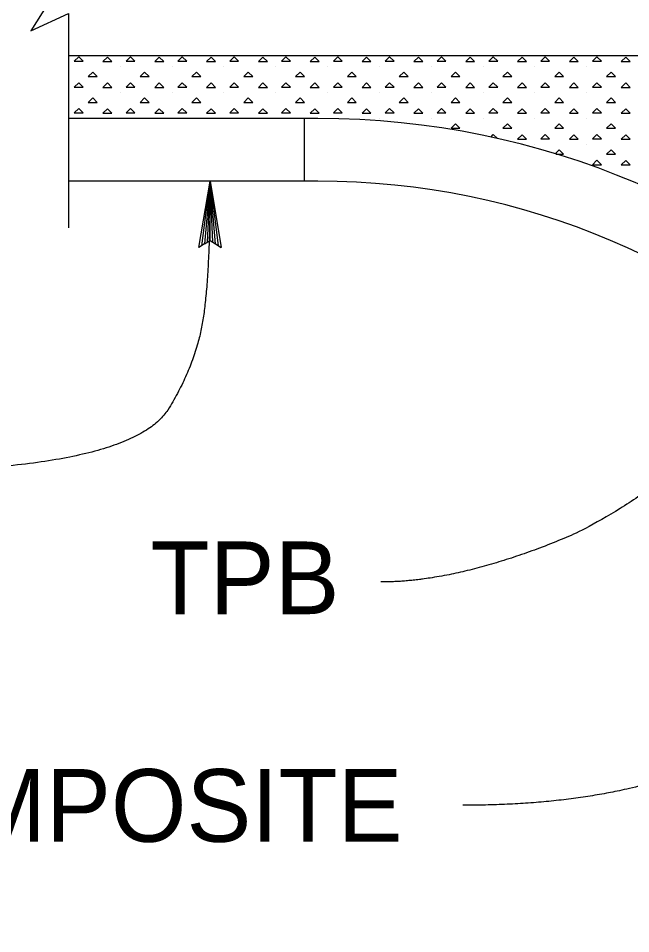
# Model space of a CAD drawing. Extents: x -893 to 867, y -474 to 712.
# Drawn here: x -645.6 to -584.5, y 1 to 92.2 of the extents above; entities that cross this region are included whole.
import ezdxf

# ---------------------------------------------------------------- set-up
doc = ezdxf.new("R2010")
doc.units = 0
for name, color, linetype in [('12 Coord Grid', 7, 'Continuous'), ('14 Ramp Anno', 7, 'Continuous'), ('212 Leaders and Dim Lines', 7, 'Continuous'), ('214 Text and Titles', 7, 'Continuous'), ('240 Concrete', 7, 'Continuous')]:
    doc.layers.add(name, color=color, linetype=linetype)

msp = doc.modelspace()

# ---------------------------------------------------------------- linework, layer by layer
at = {"layer": '12 Coord Grid'}
for points in [[(-555.468, 83.373), (-558.738, 69.642), (-581.627, 44.226), (-601.948, 36.046), (-609.422, 36.046)], [(-626.467, 76.006), (-626.467, 66.865), (-627.831, 57.844), (-633.347, 48.829), (-647.334, 47.543)], [(-534.453, 61.93), (-548.344, 61.638), (-564.81, 24.536), (-584.43, 13.786), (-601.247, 13.786)]]:
    msp.add_open_spline(points, degree=2, dxfattribs=at)
at = {"layer": '14 Ramp Anno'}
for p, q in [((-640.006, 87.964), (-639.563, 88.406)), ((-640.006, 87.964), (-639.12, 87.964)), ((-639.563, 88.406), (-639.12, 87.964)), ((-637.141, 87.937), (-636.699, 88.38)), ((-637.141, 87.937), (-636.255, 87.937)), ((-636.699, 88.38), (-636.255, 87.937)), ((-634.839, 87.964), (-634.396, 88.406)), ((-634.839, 87.964), (-633.953, 87.964)), ((-634.396, 88.406), (-633.953, 87.964)), ((-631.974, 87.937), (-631.531, 88.38)), ((-631.974, 87.937), (-631.088, 87.937)), ((-631.531, 88.38), (-631.088, 87.937)), ((-629.672, 87.964), (-629.229, 88.406)), ((-629.672, 87.964), (-628.786, 87.964)), ((-629.229, 88.406), (-628.786, 87.964)), ((-626.807, 87.937), (-626.364, 88.38)), ((-626.807, 87.937), (-625.921, 87.937)), ((-626.364, 88.38), (-625.921, 87.937)), ((-624.504, 87.964), (-624.062, 88.406)), ((-624.504, 87.964), (-623.619, 87.964)), ((-624.062, 88.406), (-623.619, 87.964)), ((-621.64, 87.937), (-621.197, 88.38)), ((-621.64, 87.937), (-620.754, 87.937)), ((-621.197, 88.38), (-620.754, 87.937)), ((-619.337, 87.964), (-618.894, 88.406)), ((-619.337, 87.964), (-618.451, 87.964)), ((-618.894, 88.406), (-618.451, 87.964)), ((-616.472, 87.937), (-616.03, 88.38)), ((-616.472, 87.937), (-615.587, 87.937)), ((-616.03, 88.38), (-615.587, 87.937)), ((-614.17, 87.964), (-613.727, 88.406)), ((-614.17, 87.964), (-613.284, 87.964)), ((-613.727, 88.406), (-613.284, 87.964)), ((-611.305, 87.937), (-610.863, 88.38)), ((-611.305, 87.937), (-610.419, 87.937)), ((-610.863, 88.38), (-610.419, 87.937)), ((-609.003, 87.964), (-608.56, 88.406)), ((-609.003, 87.964), (-608.117, 87.964)), ((-608.56, 88.406), (-608.117, 87.964)), ((-606.138, 87.937), (-605.695, 88.38)), ((-606.138, 87.937), (-605.252, 87.937)), ((-605.695, 88.38), (-605.252, 87.937)), ((-603.836, 87.964), (-603.393, 88.406)), ((-603.836, 87.964), (-602.95, 87.964)), ((-603.393, 88.406), (-602.95, 87.964)), ((-600.971, 87.937), (-600.528, 88.38)), ((-600.971, 87.937), (-600.085, 87.937)), ((-600.528, 88.38), (-600.085, 87.937)), ((-598.668, 87.964), (-598.226, 88.406)), ((-598.668, 87.964), (-597.783, 87.964)), ((-598.226, 88.406), (-597.783, 87.964)), ((-595.804, 87.937), (-595.361, 88.38)), ((-595.804, 87.937), (-594.918, 87.937)), ((-595.361, 88.38), (-594.918, 87.937)), ((-593.501, 87.964), (-593.058, 88.406)), ((-593.501, 87.964), (-592.615, 87.964)), ((-593.058, 88.406), (-592.615, 87.964)), ((-590.636, 87.937), (-590.194, 88.38)), ((-590.636, 87.937), (-589.751, 87.937)), ((-590.194, 88.38), (-589.751, 87.937)), ((-588.334, 87.964), (-587.891, 88.406)), ((-588.334, 87.964), (-587.448, 87.964)), ((-587.891, 88.406), (-587.448, 87.964)), ((-585.469, 87.937), (-585.027, 88.38)), ((-585.469, 87.937), (-584.583, 87.937)), ((-585.027, 88.38), (-584.583, 87.937)), ((-640.583, 87.416), (-640.583, 87.416)), ((-640.583, 87.415), (-640.583, 87.416)), ((-638.603, 86.439), (-638.161, 86.882)), ((-638.161, 86.882), (-637.718, 86.439)), ((-635.416, 87.416), (-635.416, 87.416)), ((-635.416, 87.416), (-635.416, 87.416)), ((-635.416, 87.416), (-635.415, 87.416)), ((-635.416, 87.415), (-635.416, 87.416)), ((-633.436, 86.439), (-632.994, 86.882)), ((-632.994, 86.882), (-632.55, 86.439)), ((-630.249, 87.416), (-630.249, 87.416)), ((-630.249, 87.416), (-630.249, 87.416)), ((-630.249, 87.416), (-630.248, 87.416)), ((-630.249, 87.415), (-630.249, 87.416)), ((-628.269, 86.439), (-627.826, 86.882)), ((-627.826, 86.882), (-627.383, 86.439)), ((-625.082, 87.416), (-625.081, 87.416)), ((-625.081, 87.416), (-625.081, 87.416)), ((-625.081, 87.416), (-625.081, 87.416)), ((-625.081, 87.415), (-625.081, 87.416)), ((-623.102, 86.439), (-622.659, 86.882)), ((-622.659, 86.882), (-622.216, 86.439)), ((-619.915, 87.416), (-619.914, 87.416)), ((-619.914, 87.416), (-619.914, 87.416)), ((-619.914, 87.416), (-619.914, 87.416)), ((-619.914, 87.415), (-619.914, 87.416)), ((-617.935, 86.439), (-617.492, 86.882)), ((-617.492, 86.882), (-617.049, 86.439)), ((-614.747, 87.416), (-614.747, 87.416)), ((-614.747, 87.416), (-614.747, 87.416)), ((-614.747, 87.416), (-614.747, 87.416)), ((-614.747, 87.415), (-614.747, 87.416)), ((-612.767, 86.439), (-612.325, 86.882)), ((-612.325, 86.882), (-611.882, 86.439)), ((-609.58, 87.416), (-609.58, 87.416)), ((-609.58, 87.416), (-609.58, 87.416)), ((-609.58, 87.416), (-609.579, 87.416)), ((-609.58, 87.415), (-609.58, 87.416)), ((-607.6, 86.439), (-607.158, 86.882)), ((-607.158, 86.882), (-606.714, 86.439)), ((-604.413, 87.416), (-604.413, 87.416)), ((-604.413, 87.416), (-604.413, 87.416)), ((-604.413, 87.416), (-604.412, 87.416)), ((-604.413, 87.415), (-604.413, 87.416)), ((-602.433, 86.439), (-601.99, 86.882)), ((-601.99, 86.882), (-601.547, 86.439)), ((-599.246, 87.416), (-599.245, 87.416)), ((-599.245, 87.416), (-599.245, 87.416)), ((-599.245, 87.416), (-599.245, 87.416)), ((-599.245, 87.415), (-599.245, 87.416)), ((-597.266, 86.439), (-596.823, 86.882)), ((-596.823, 86.882), (-596.38, 86.439)), ((-594.079, 87.416), (-594.078, 87.416)), ((-594.078, 87.416), (-594.078, 87.416)), ((-594.078, 87.416), (-594.078, 87.416)), ((-594.078, 87.415), (-594.078, 87.416)), ((-592.099, 86.439), (-591.656, 86.882)), ((-591.656, 86.882), (-591.213, 86.439)), ((-588.911, 87.416), (-588.911, 87.416)), ((-588.911, 87.416), (-588.911, 87.416)), ((-588.911, 87.416), (-588.911, 87.416)), ((-588.911, 87.415), (-588.911, 87.416)), ((-586.931, 86.439), (-586.489, 86.882)), ((-586.489, 86.882), (-586.046, 86.439)), ((-640.006, 85.385), (-639.563, 85.827)), ((-639.563, 85.827), (-639.12, 85.385)), ((-638.603, 86.439), (-637.718, 86.439)), ((-637.141, 85.358), (-636.699, 85.801)), ((-636.699, 85.801), (-636.255, 85.358)), ((-634.839, 85.385), (-634.396, 85.827)), ((-634.396, 85.827), (-633.953, 85.385)), ((-633.436, 86.439), (-632.55, 86.439)), ((-631.974, 85.358), (-631.531, 85.801)), ((-631.531, 85.801), (-631.088, 85.358)), ((-629.672, 85.385), (-629.229, 85.827)), ((-629.229, 85.827), (-628.786, 85.385)), ((-628.269, 86.439), (-627.383, 86.439)), ((-626.807, 85.358), (-626.364, 85.801)), ((-626.364, 85.801), (-625.921, 85.358)), ((-624.504, 85.385), (-624.062, 85.827)), ((-624.062, 85.827), (-623.619, 85.385)), ((-623.102, 86.439), (-622.216, 86.439)), ((-621.64, 85.358), (-621.197, 85.801)), ((-621.197, 85.801), (-620.754, 85.358)), ((-619.337, 85.385), (-618.894, 85.827)), ((-618.894, 85.827), (-618.451, 85.385)), ((-617.935, 86.439), (-617.049, 86.439)), ((-616.472, 85.358), (-616.03, 85.801)), ((-616.03, 85.801), (-615.587, 85.358)), ((-614.17, 85.385), (-613.727, 85.827)), ((-613.727, 85.827), (-613.284, 85.385)), ((-612.767, 86.439), (-611.882, 86.439)), ((-611.305, 85.358), (-610.863, 85.801)), ((-610.863, 85.801), (-610.419, 85.358)), ((-609.003, 85.385), (-608.56, 85.827)), ((-608.56, 85.827), (-608.117, 85.385)), ((-607.6, 86.439), (-606.714, 86.439)), ((-606.138, 85.358), (-605.695, 85.801)), ((-605.695, 85.801), (-605.252, 85.358)), ((-603.836, 85.385), (-603.393, 85.827)), ((-603.393, 85.827), (-602.95, 85.385)), ((-602.433, 86.439), (-601.547, 86.439)), ((-600.971, 85.358), (-600.528, 85.801)), ((-600.528, 85.801), (-600.085, 85.358)), ((-598.668, 85.385), (-598.226, 85.827)), ((-598.226, 85.827), (-597.783, 85.385)), ((-597.266, 86.439), (-596.38, 86.439)), ((-595.804, 85.358), (-595.361, 85.801)), ((-595.361, 85.801), (-594.918, 85.358)), ((-593.501, 85.385), (-593.058, 85.827)), ((-593.058, 85.827), (-592.615, 85.385)), ((-592.099, 86.439), (-591.213, 86.439)), ((-590.636, 85.358), (-590.194, 85.801)), ((-590.194, 85.801), (-589.751, 85.358)), ((-588.334, 85.385), (-587.891, 85.827)), ((-587.891, 85.827), (-587.448, 85.385)), ((-586.931, 86.439), (-586.046, 86.439)), ((-585.469, 85.358), (-585.027, 85.801)), ((-585.027, 85.801), (-584.583, 85.358)), ((-640.006, 85.385), (-639.12, 85.385)), ((-637.141, 85.358), (-636.255, 85.358)), ((-634.839, 85.385), (-633.953, 85.385)), ((-631.974, 85.358), (-631.088, 85.358)), ((-629.672, 85.385), (-628.786, 85.385)), ((-626.807, 85.358), (-625.921, 85.358)), ((-624.504, 85.385), (-623.619, 85.385)), ((-621.64, 85.358), (-620.754, 85.358)), ((-619.337, 85.385), (-618.451, 85.385)), ((-616.472, 85.358), (-615.587, 85.358)), ((-614.17, 85.385), (-613.284, 85.385)), ((-611.305, 85.358), (-610.419, 85.358)), ((-609.003, 85.385), (-608.117, 85.385)), ((-606.138, 85.358), (-605.252, 85.358)), ((-603.836, 85.385), (-602.95, 85.385)), ((-600.971, 85.358), (-600.085, 85.358)), ((-598.668, 85.385), (-597.783, 85.385)), ((-595.804, 85.358), (-594.918, 85.358)), ((-593.501, 85.385), (-592.615, 85.385)), ((-590.636, 85.358), (-589.751, 85.358)), ((-588.334, 85.385), (-587.448, 85.385)), ((-585.469, 85.358), (-584.583, 85.358)), ((-640.583, 84.837), (-640.583, 84.837)), ((-640.583, 84.836), (-640.583, 84.837)), ((-638.603, 83.86), (-638.161, 84.303)), ((-638.161, 84.303), (-637.718, 83.86)), ((-635.416, 84.837), (-635.416, 84.837)), ((-635.416, 84.837), (-635.416, 84.837)), ((-635.416, 84.837), (-635.415, 84.837)), ((-635.416, 84.836), (-635.416, 84.837)), ((-633.436, 83.86), (-632.994, 84.303)), ((-632.994, 84.303), (-632.55, 83.86)), ((-630.249, 84.837), (-630.249, 84.837)), ((-630.249, 84.837), (-630.249, 84.837)), ((-630.249, 84.837), (-630.248, 84.837)), ((-630.249, 84.836), (-630.249, 84.837)), ((-628.269, 83.86), (-627.826, 84.303)), ((-627.826, 84.303), (-627.383, 83.86)), ((-625.082, 84.837), (-625.081, 84.837)), ((-625.081, 84.837), (-625.081, 84.837)), ((-625.081, 84.837), (-625.081, 84.837)), ((-625.081, 84.836), (-625.081, 84.837)), ((-623.102, 83.86), (-622.659, 84.303)), ((-622.659, 84.303), (-622.216, 83.86)), ((-619.915, 84.837), (-619.914, 84.837)), ((-619.914, 84.837), (-619.914, 84.837)), ((-619.914, 84.837), (-619.914, 84.837)), ((-619.914, 84.836), (-619.914, 84.837)), ((-617.935, 83.86), (-617.492, 84.303)), ((-617.492, 84.303), (-617.049, 83.86)), ((-614.747, 84.837), (-614.747, 84.837)), ((-614.747, 84.837), (-614.747, 84.837)), ((-614.747, 84.837), (-614.747, 84.837)), ((-614.747, 84.836), (-614.747, 84.837)), ((-612.767, 83.86), (-612.325, 84.303)), ((-612.325, 84.303), (-611.882, 83.86)), ((-609.58, 84.837), (-609.58, 84.837)), ((-609.58, 84.837), (-609.58, 84.837)), ((-609.58, 84.837), (-609.579, 84.837)), ((-609.58, 84.836), (-609.58, 84.837)), ((-607.6, 83.86), (-607.158, 84.303)), ((-607.158, 84.303), (-606.714, 83.86)), ((-604.413, 84.837), (-604.413, 84.837)), ((-604.413, 84.837), (-604.413, 84.837)), ((-604.413, 84.837), (-604.412, 84.837)), ((-604.413, 84.836), (-604.413, 84.837)), ((-602.433, 83.86), (-601.99, 84.303)), ((-601.99, 84.303), (-601.547, 83.86)), ((-599.246, 84.837), (-599.245, 84.837)), ((-599.245, 84.837), (-599.245, 84.837)), ((-599.245, 84.837), (-599.245, 84.837)), ((-599.245, 84.836), (-599.245, 84.837)), ((-597.266, 83.86), (-596.823, 84.303)), ((-596.823, 84.303), (-596.38, 83.86)), ((-594.079, 84.837), (-594.078, 84.837)), ((-594.078, 84.837), (-594.078, 84.837)), ((-594.078, 84.837), (-594.078, 84.837)), ((-594.078, 84.836), (-594.078, 84.837)), ((-592.099, 83.86), (-591.656, 84.303)), ((-591.656, 84.303), (-591.213, 83.86)), ((-588.911, 84.837), (-588.911, 84.837)), ((-588.911, 84.837), (-588.911, 84.837)), ((-588.911, 84.837), (-588.911, 84.837)), ((-588.911, 84.836), (-588.911, 84.837)), ((-586.931, 83.86), (-586.489, 84.303)), ((-586.489, 84.303), (-586.046, 83.86)), ((-640.006, 82.806), (-639.563, 83.248)), ((-639.563, 83.248), (-639.12, 82.806)), ((-638.603, 83.86), (-637.718, 83.86)), ((-637.141, 82.779), (-636.699, 83.222)), ((-636.699, 83.222), (-636.255, 82.779)), ((-634.839, 82.806), (-634.396, 83.248)), ((-634.396, 83.248), (-633.953, 82.806)), ((-633.436, 83.86), (-632.55, 83.86)), ((-631.974, 82.779), (-631.531, 83.222)), ((-631.531, 83.222), (-631.088, 82.779)), ((-629.672, 82.806), (-629.229, 83.248)), ((-629.229, 83.248), (-628.786, 82.806)), ((-628.269, 83.86), (-627.383, 83.86)), ((-626.807, 82.779), (-626.364, 83.222)), ((-626.364, 83.222), (-625.921, 82.779)), ((-624.504, 82.806), (-624.062, 83.248)), ((-624.062, 83.248), (-623.619, 82.806)), ((-623.102, 83.86), (-622.216, 83.86)), ((-621.64, 82.779), (-621.197, 83.222)), ((-621.197, 83.222), (-620.754, 82.779)), ((-619.337, 82.806), (-618.894, 83.248)), ((-618.894, 83.248), (-618.451, 82.806)), ((-617.935, 83.86), (-617.049, 83.86)), ((-616.472, 82.779), (-616.03, 83.222)), ((-616.03, 83.222), (-615.587, 82.779)), ((-614.17, 82.806), (-613.727, 83.248)), ((-613.727, 83.248), (-613.284, 82.806)), ((-612.767, 83.86), (-611.882, 83.86)), ((-611.305, 82.779), (-610.863, 83.222)), ((-610.863, 83.222), (-610.419, 82.779)), ((-609.003, 82.806), (-608.56, 83.248)), ((-608.56, 83.248), (-608.117, 82.806)), ((-607.6, 83.86), (-606.714, 83.86)), ((-606.138, 82.779), (-605.695, 83.222)), ((-605.695, 83.222), (-605.252, 82.779)), ((-603.836, 82.806), (-603.393, 83.248)), ((-603.393, 83.248), (-602.95, 82.806)), ((-602.433, 83.86), (-601.547, 83.86)), ((-600.971, 82.779), (-600.528, 83.222)), ((-600.528, 83.222), (-600.085, 82.779)), ((-598.668, 82.806), (-598.226, 83.248)), ((-598.226, 83.248), (-597.783, 82.806)), ((-597.266, 83.86), (-596.38, 83.86)), ((-595.804, 82.779), (-595.361, 83.222)), ((-595.361, 83.222), (-594.918, 82.779)), ((-593.501, 82.806), (-593.058, 83.248)), ((-593.058, 83.248), (-592.615, 82.806)), ((-592.099, 83.86), (-591.213, 83.86)), ((-590.636, 82.779), (-590.194, 83.222)), ((-590.194, 83.222), (-589.751, 82.779)), ((-588.334, 82.806), (-587.891, 83.248)), ((-587.891, 83.248), (-587.448, 82.806)), ((-586.931, 83.86), (-586.046, 83.86)), ((-585.469, 82.779), (-585.027, 83.222)), ((-585.027, 83.222), (-584.583, 82.779)), ((-640.583, 82.258), (-640.583, 82.258)), ((-640.006, 82.806), (-639.12, 82.806)), ((-637.141, 82.779), (-636.255, 82.779)), ((-635.416, 82.258), (-635.416, 82.258)), ((-635.416, 82.258), (-635.416, 82.258)), ((-635.416, 82.258), (-635.415, 82.258)), ((-634.839, 82.806), (-633.953, 82.806)), ((-631.974, 82.779), (-631.088, 82.779)), ((-630.249, 82.258), (-630.249, 82.258)), ((-630.249, 82.258), (-630.249, 82.258)), ((-630.249, 82.258), (-630.248, 82.258)), ((-629.672, 82.806), (-628.786, 82.806)), ((-626.807, 82.779), (-625.921, 82.779)), ((-625.082, 82.258), (-625.081, 82.258)), ((-625.081, 82.258), (-625.081, 82.258)), ((-625.081, 82.258), (-625.081, 82.258)), ((-624.504, 82.806), (-623.619, 82.806)), ((-621.64, 82.779), (-620.754, 82.779)), ((-619.915, 82.258), (-619.914, 82.258)), ((-619.914, 82.258), (-619.914, 82.258)), ((-619.914, 82.258), (-619.914, 82.258)), ((-619.337, 82.806), (-618.451, 82.806)), ((-616.472, 82.779), (-615.587, 82.779)), ((-614.747, 82.258), (-614.747, 82.258)), ((-614.747, 82.258), (-614.747, 82.258)), ((-614.747, 82.258), (-614.747, 82.258)), ((-614.747, 82.257), (-614.747, 82.258)), ((-614.17, 82.806), (-613.284, 82.806)), ((-611.305, 82.779), (-610.419, 82.779)), ((-609.58, 82.258), (-609.58, 82.258)), ((-609.58, 82.258), (-609.58, 82.258)), ((-609.58, 82.258), (-609.579, 82.258)), ((-609.58, 82.257), (-609.58, 82.258)), ((-609.003, 82.806), (-608.117, 82.806)), ((-606.138, 82.779), (-605.252, 82.779)), ((-604.413, 82.258), (-604.413, 82.258)), ((-604.413, 82.258), (-604.413, 82.258)), ((-604.413, 82.258), (-604.412, 82.258)), ((-604.413, 82.257), (-604.413, 82.258)), ((-603.836, 82.806), (-602.95, 82.806)), ((-600.971, 82.779), (-600.085, 82.779)), ((-599.246, 82.258), (-599.245, 82.258)), ((-599.245, 82.258), (-599.245, 82.258)), ((-599.245, 82.258), (-599.245, 82.258)), ((-599.245, 82.257), (-599.245, 82.258)), ((-598.668, 82.806), (-597.783, 82.806)), ((-595.804, 82.779), (-594.918, 82.779)), ((-594.079, 82.258), (-594.078, 82.258)), ((-594.078, 82.258), (-594.078, 82.258)), ((-594.078, 82.258), (-594.078, 82.258)), ((-594.078, 82.257), (-594.078, 82.258)), ((-593.501, 82.806), (-592.615, 82.806)), ((-590.636, 82.779), (-589.751, 82.779)), ((-588.911, 82.258), (-588.911, 82.258)), ((-588.911, 82.258), (-588.911, 82.258)), ((-588.911, 82.258), (-588.911, 82.258)), ((-588.911, 82.257), (-588.911, 82.258)), ((-588.334, 82.806), (-587.448, 82.806)), ((-585.469, 82.779), (-584.583, 82.779)), ((-602.433, 81.281), (-601.99, 81.724)), ((-602.433, 81.281), (-601.547, 81.281)), ((-601.99, 81.724), (-601.547, 81.281)), ((-597.266, 81.281), (-596.823, 81.724)), ((-597.266, 81.281), (-596.38, 81.281)), ((-596.823, 81.724), (-596.38, 81.281)), ((-592.099, 81.281), (-591.656, 81.724)), ((-592.099, 81.281), (-591.213, 81.281)), ((-591.656, 81.724), (-591.213, 81.281)), ((-586.931, 81.281), (-586.489, 81.724)), ((-586.931, 81.281), (-586.046, 81.281)), ((-586.489, 81.724), (-586.046, 81.281)), ((-598.487, 80.408), (-598.226, 80.669)), ((-598.226, 80.669), (-597.815, 80.259)), ((-595.804, 80.2), (-595.361, 80.643)), ((-595.361, 80.643), (-594.918, 80.2)), ((-593.501, 80.226), (-593.058, 80.669)), ((-593.058, 80.669), (-592.615, 80.226)), ((-590.636, 80.2), (-590.194, 80.643)), ((-590.194, 80.643), (-589.751, 80.2)), ((-588.334, 80.226), (-587.891, 80.669)), ((-587.891, 80.669), (-587.448, 80.226)), ((-585.469, 80.2), (-585.027, 80.643)), ((-585.027, 80.643), (-584.583, 80.2)), ((-595.804, 80.2), (-594.918, 80.2)), ((-594.079, 79.678), (-594.078, 79.678)), ((-594.078, 79.678), (-594.078, 79.679)), ((-594.078, 79.678), (-594.078, 79.678)), ((-594.078, 79.678), (-594.078, 79.678)), ((-593.501, 80.226), (-592.615, 80.226)), ((-590.636, 80.2), (-589.751, 80.2)), ((-588.911, 79.678), (-588.911, 79.679)), ((-588.911, 79.678), (-588.911, 79.678)), ((-588.911, 79.678), (-588.911, 79.678)), ((-588.911, 79.678), (-588.911, 79.678)), ((-588.334, 80.226), (-587.448, 80.226)), ((-585.469, 80.2), (-584.583, 80.2)), ((-592.064, 78.736), (-591.656, 79.145)), ((-591.952, 78.702), (-591.213, 78.702)), ((-591.656, 79.145), (-591.213, 78.702)), ((-586.931, 78.702), (-586.489, 79.145)), ((-586.931, 78.702), (-586.046, 78.702)), ((-586.489, 79.145), (-586.046, 78.702)), ((-588.334, 77.647), (-587.891, 78.09)), ((-588.334, 77.647), (-587.448, 77.647)), ((-587.891, 78.09), (-587.448, 77.647)), ((-585.469, 77.621), (-585.027, 78.064)), ((-585.469, 77.621), (-584.583, 77.621)), ((-585.027, 78.064), (-584.583, 77.621))]:
    msp.add_line(p, q, dxfattribs=at)
at = {"layer": '212 Leaders and Dim Lines'}
for p, q in [((-627.569, 69.405), (-626.467, 76.006)), ((-627.293, 69.575), (-626.467, 76.006)), ((-626.467, 76.006), (-627.018, 69.745)), ((-626.467, 76.006), (-626.742, 69.914)), ((-626.467, 70.084), (-626.467, 76.006)), ((-626.467, 76.006), (-625.364, 69.405)), ((-625.915, 69.745), (-626.467, 76.006)), ((-626.191, 69.914), (-626.467, 76.006)), ((-626.467, 76.006), (-625.64, 69.575)), ((-627.018, 69.745), (-627.569, 69.405)), ((-627.018, 69.745), (-626.467, 70.084)), ((-626.467, 70.084), (-625.915, 69.745)), ((-625.915, 69.745), (-625.364, 69.405))]:
    msp.add_line(p, q, dxfattribs=at)
at = {"layer": '240 Concrete'}
for p, q in [((-541.225, 88.51), (-640.583, 88.51)), ((-615.729, 82.258), (-640.583, 82.258)), ((-617.08, 82.258), (-617.08, 76.006)), ((-615.729, 76.006), (-640.583, 76.006))]:
    msp.add_line(p, q, dxfattribs=at)
msp.add_lwpolyline([(-640.583, 122.808), (-640.583, 101.156), (-636.177, 103.945), (-644.349, 91.003), (-640.583, 92.732), (-640.583, 71.344)], dxfattribs=at)
for radius in [81.276, 75.024]:
    msp.add_arc((-615.729, 0.981), radius, 0, 90, dxfattribs=at)

# ---------------------------------------------------------------- texts
at = {"layer": '214 Text and Titles'}
for s, height, p in [('TPB', 7.247, (-632.417, 32.837)), ('GEOCOMPOSITE ', 7.24703, (-686.964, 10.144))]:
    msp.add_text(s, height=height, dxfattribs=at).set_placement(p)

doc.saveas('drawing.dxf')
